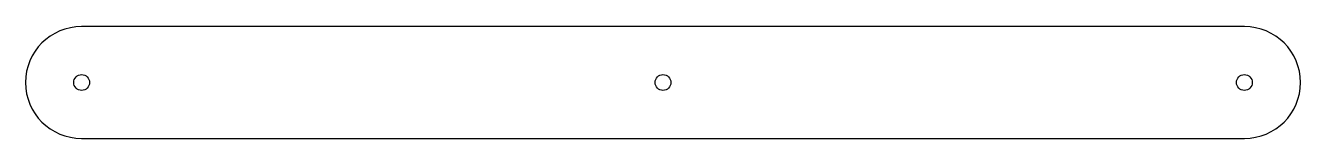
# Model space of a CAD drawing. Extents: x 70 to 342, y -108 to -84.
import ezdxf

# ---------------------------------------------------------------- set-up
doc = ezdxf.new("R2010")
doc.units = 0
doc.header["$MEASUREMENT"] = 0
doc.layers.get('0').update_dxf_attribs({"linetype": 'CONTINUOUS'})

msp = doc.modelspace()

# ---------------------------------------------------------------- linework, layer by layer
at = {"color": 0}
for p, q in [((330.453369, -84.161922), (81.973322, -84.161922)), ((81.973322, -108.161922), (330.453369, -108.161922))]:
    msp.add_line(p, q, dxfattribs=at)
for centre in [(81.973322, -96.161922), (206.213322, -96.161922), (330.453369, -96.161922)]:
    msp.add_circle(centre, 1.7, dxfattribs=at)
for centre, start, end in [((81.973322, -96.161922), 90, 270), ((330.453369, -96.161922), 270, 90)]:
    msp.add_arc(centre, 12, start, end, dxfattribs=at)

doc.saveas('drawing.dxf')
